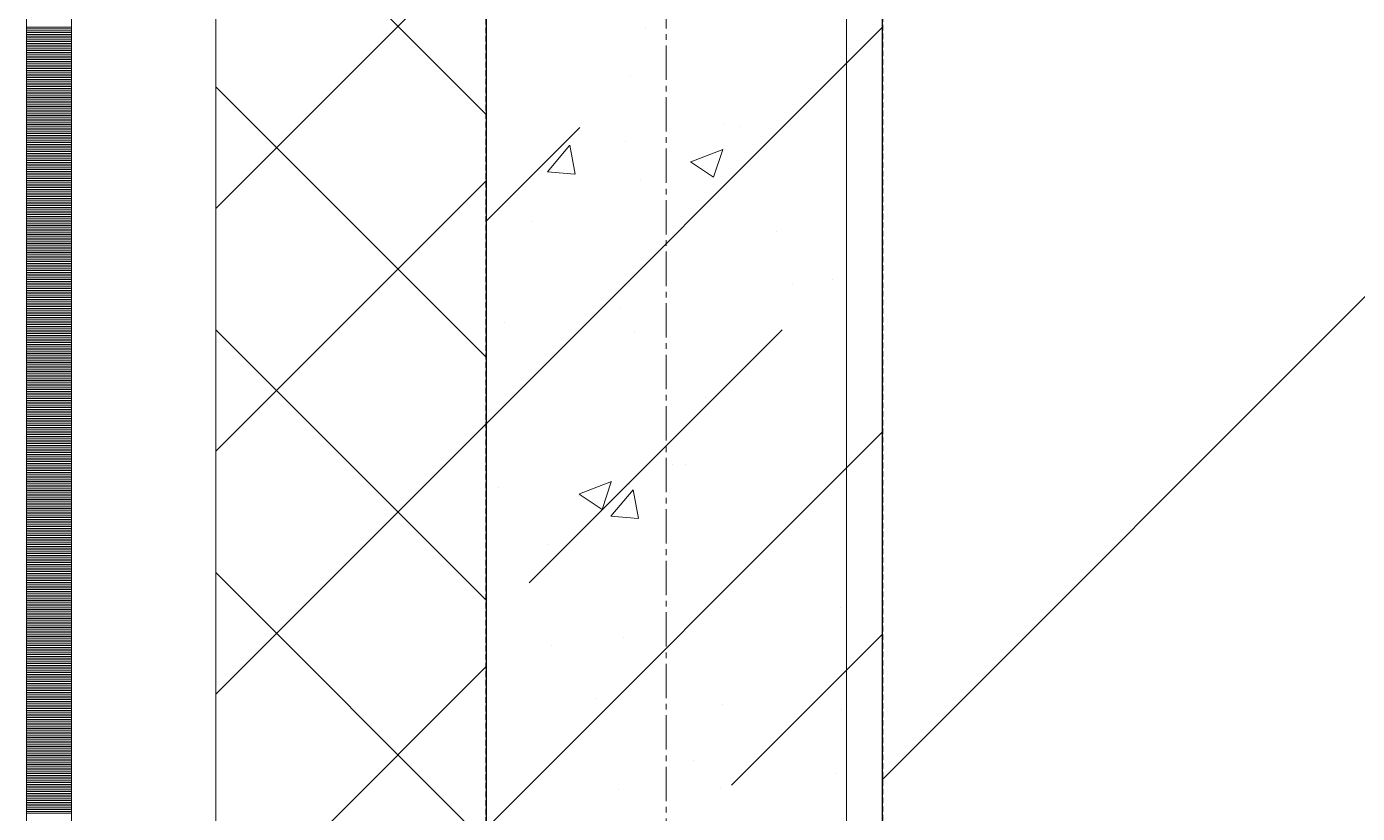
# Model space of a CAD drawing. Header units: millimetres. Extents: x 538266 to 1167394, y 114608 to 637157.
# Drawn here: x 828883 to 829621, y 158514 to 158950 of the extents above; entities that cross this region are included whole.
import ezdxf
from ezdxf.enums import TextEntityAlignment as Align

# ---------------------------------------------------------------- set-up
doc = ezdxf.new("R2010")
doc.units = ezdxf.units.MM
for name, pattern in [('CENTER2', [28.575, 19.05, -3.175, 3.175, -3.175]), ('DASHED', [19.05, 12.7, -6.35]), ('HIDDEN2', [4.7625, 3.175, -1.5875])]:
    doc.linetypes.add(name, pattern=pattern)
doc.layers.get('Defpoints').update_dxf_attribs({"color": 140})
doc.layers.add('АР_Делит', color=120, linetype='Continuous', lineweight=0, plot=False)
for name, color, linetype, lineweight in [('АР_Колонны', 70, 'Continuous', 30), ('АР_Стены ЖБ', 7, 'Continuous', 35), ('АР_Стены ПЕНОблок', 52, 'Continuous', 20), ('АР_Тонкая', 254, 'Continuous', 5), ('АР_Утеплитель', 31, 'Continuous', 0), ('АР_Штриховка', 8, 'Continuous', 0)]:
    doc.layers.add(name, color=color, linetype=linetype, lineweight=lineweight)
doc.layers.add('РД_Оси_100', color=7, linetype='Continuous', lineweight=0, true_color=0x525252)
doc.layers.add('ФВ-5', color=7, linetype='Continuous')
doc.styles.add('style1', font='ARIALN.TTF')

# ---------------------------------------------------------------- blocks, each defined once
blk = doc.blocks.new('2_этаж')
at = {"layer": 'АР_Колонны', "color": 18, "linetype": 'HIDDEN2', "lineweight": 25, "true_color": 0x000000}
for p, q in [((672773.57, 157813.25), (672773.57, 159013.25)), ((672993.57, 159013.25), (672993.57, 157813.25))]:
    blk.add_line(p, q, dxfattribs=at)
at = {"layer": 'АР_Колонны', "color": 18, "linetype": 'Continuous', "lineweight": 15, "true_color": 0x000000}
for p, q in [((672773.57, 159013.25), (672773.57, 157813.25)), ((672773.57, 159013.25), (672773.57, 157813.25)), ((672993.57, 157813.25), (672993.57, 159013.25)), ((672993.57, 157813.25), (672993.57, 159013.25))]:
    blk.add_line(p, q, dxfattribs=at)
at = {"layer": 'АР_Стены ЖБ', "color": 18, "linetype": 'Continuous', "lineweight": 30, "true_color": 0x000000}
for p, q in [((672773.57, 159013.25), (672773.57, 157813.25)), ((672993.57, 157813.25), (672993.57, 159013.25))]:
    blk.add_line(p, q, dxfattribs=at)
at = {"layer": 'АР_Стены ПЕНОблок', "color": 18, "linetype": 'Continuous', "lineweight": 20, "true_color": 0x000000}
for p, q in [((672773.57, 213213.25), (672773.57, 137013.25)), ((672973.57, 137013.25), (672973.57, 213213.25))]:
    blk.add_line(p, q, dxfattribs=at)
at = {"layer": 'АР_Тонкая', "color": 18, "linetype": 'Continuous', "lineweight": 5, "true_color": 0x000000}
for p, q in [((672518.57, 213213.25), (672518.57, 137013.25)), ((672543.57, 213213.25), (672543.57, 137013.25)), ((672543.57, 137013.25), (672543.57, 213213.25)), ((672623.57, 137013.25), (672623.57, 213213.25))]:
    blk.add_line(p, q, dxfattribs=at)
at = {"layer": 'АР_Утеплитель', "color": 18, "linetype": 'Continuous', "lineweight": 0, "true_color": 0x000000}
for p, q in [((672623.57, 213213.25), (672623.57, 137013.25)), ((672773.57, 137013.25), (672773.57, 213213.25))]:
    blk.add_line(p, q, dxfattribs=at)
at = {"layer": 'АР_Штриховка', "color": 18, "linetype": 'Continuous', "lineweight": 0, "true_color": 0x000000}
for p, q in [((672773.57, 158901.6), (672623.57, 159051.6)), ((672623.57, 158849.46), (672773.57, 158999.46)), ((672518.57, 158950), (672543.57, 158950)), ((672862.31, 158949.87), (672862.31, 158949.87)), ((672518.57, 158949), (672543.57, 158949)), ((672518.57, 158948), (672543.57, 158948)), ((672518.57, 158947), (672543.57, 158947)), ((672518.57, 158946), (672543.57, 158946)), ((672518.57, 158945), (672543.57, 158945)), ((672518.57, 158944), (672543.57, 158944)), ((672518.57, 158943), (672543.57, 158943)), ((672518.57, 158942), (672543.57, 158942)), ((672518.57, 158941), (672543.57, 158941)), ((672518.57, 158940), (672543.57, 158940)), ((672518.57, 158939), (672543.57, 158939)), ((672518.57, 158938), (672543.57, 158938)), ((672518.57, 158937), (672543.57, 158937)), ((672518.57, 158936), (672543.57, 158936)), ((672518.57, 158935), (672543.57, 158935)), ((672518.57, 158934), (672543.57, 158934)), ((672518.57, 158933), (672543.57, 158933)), ((672518.57, 158932), (672543.57, 158932)), ((672518.57, 158931), (672543.57, 158931)), ((672518.57, 158930), (672543.57, 158930)), ((672518.57, 158929), (672543.57, 158929)), ((672518.57, 158928), (672543.57, 158928)), ((672518.57, 158927), (672543.57, 158927)), ((672518.57, 158926), (672543.57, 158926)), ((672518.57, 158925), (672543.57, 158925)), ((672518.57, 158924), (672543.57, 158924)), ((672518.57, 158923), (672543.57, 158923)), ((672518.57, 158922), (672543.57, 158922)), ((672518.57, 158921), (672543.57, 158921)), ((672518.57, 158920), (672543.57, 158920)), ((672518.57, 158919), (672543.57, 158919)), ((672518.57, 158918), (672543.57, 158918)), ((672518.57, 158917), (672543.57, 158917)), ((672518.57, 158916), (672543.57, 158916)), ((672518.57, 158915), (672543.57, 158915)), ((672518.57, 158914), (672543.57, 158914)), ((672518.57, 158913), (672543.57, 158913)), ((672773.57, 158766.9), (672623.57, 158916.9)), ((672518.57, 158912), (672543.57, 158912)), ((672518.57, 158911), (672543.57, 158911)), ((672518.57, 158910), (672543.57, 158910)), ((672518.57, 158909), (672543.57, 158909)), ((672518.57, 158908), (672543.57, 158908)), ((672518.57, 158907), (672543.57, 158907)), ((672518.57, 158906), (672543.57, 158906)), ((672518.57, 158905), (672543.57, 158905)), ((672518.57, 158904), (672543.57, 158904)), ((672518.57, 158903), (672543.57, 158903)), ((672518.57, 158902), (672543.57, 158902)), ((672518.57, 158901), (672543.57, 158901)), ((672518.57, 158900), (672543.57, 158900)), ((672518.57, 158899), (672543.57, 158899)), ((672518.57, 158898), (672543.57, 158898)), ((672518.57, 158897), (672543.57, 158897)), ((672518.57, 158896), (672543.57, 158896)), ((672518.57, 158895), (672543.57, 158895)), ((672518.57, 158894), (672543.57, 158894)), ((672518.57, 158893), (672543.57, 158893)), ((672518.57, 158892), (672543.57, 158892)), ((672518.57, 158891), (672543.57, 158891)), ((672905.77, 158895.9), (672905.77, 158895.9)), ((672914.36, 158894.86), (672914.36, 158894.86)), ((672518.57, 158890), (672543.57, 158890)), ((672518.57, 158889), (672543.57, 158889)), ((672518.57, 158888), (672543.57, 158888)), ((672518.57, 158887), (672543.57, 158887)), ((672518.57, 158886), (672543.57, 158886)), ((672518.57, 158885), (672543.57, 158885)), ((672518.57, 158884), (672543.57, 158884)), ((672518.57, 158883), (672543.57, 158883)), ((672807.67, 158869.84), (672819.91, 158884.43)), ((672823.03, 158868.54), (672820.09, 158884.46)), ((672850.77, 158886.49), (672850.77, 158886.49)), ((672518.57, 158882), (672543.57, 158882)), ((672518.57, 158881), (672543.57, 158881)), ((672518.57, 158880), (672543.57, 158880)), ((672518.57, 158879), (672543.57, 158879)), ((672518.57, 158878), (672543.57, 158878)), ((672518.57, 158877), (672543.57, 158877)), ((672518.57, 158876), (672543.57, 158876)), ((672887.18, 158875.37), (672904.97, 158882.2)), ((672899.77, 158866.71), (672904.92, 158882.06)), ((672518.57, 158875), (672543.57, 158875)), ((672518.57, 158874), (672543.57, 158874)), ((672518.57, 158873), (672543.57, 158873)), ((672518.57, 158872), (672543.57, 158872)), ((672518.57, 158871), (672543.57, 158871)), ((672518.57, 158870), (672543.57, 158870)), ((672518.57, 158869), (672543.57, 158869)), ((672518.57, 158868), (672543.57, 158868)), ((672807.67, 158869.84), (672822.85, 158868.51)), ((672887.12, 158875.24), (672899.76, 158866.72)), ((672518.57, 158867), (672543.57, 158867)), ((672518.57, 158866), (672543.57, 158866)), ((672518.57, 158865), (672543.57, 158865)), ((672518.57, 158864), (672543.57, 158864)), ((672518.57, 158863), (672543.57, 158863)), ((672518.57, 158862), (672543.57, 158862)), ((672518.57, 158861), (672543.57, 158861)), ((672623.57, 158714.76), (672773.57, 158864.76)), ((672859.22, 158865.32), (672859.22, 158865.32)), ((672518.57, 158860), (672543.57, 158860)), ((672518.57, 158859), (672543.57, 158859)), ((672518.57, 158858), (672543.57, 158858)), ((672518.57, 158857), (672543.57, 158857)), ((672518.57, 158856), (672543.57, 158856)), ((672518.57, 158855), (672543.57, 158855)), ((672518.57, 158854), (672543.57, 158854)), ((672518.57, 158853), (672543.57, 158853)), ((672518.57, 158852), (672543.57, 158852)), ((672518.57, 158851), (672543.57, 158851)), ((672518.57, 158850), (672543.57, 158850)), ((672518.57, 158849), (672543.57, 158849)), ((672518.57, 158848), (672543.57, 158848)), ((672518.57, 158847), (672543.57, 158847)), ((672518.57, 158846), (672543.57, 158846)), ((672518.57, 158845), (672543.57, 158845)), ((672518.57, 158844), (672543.57, 158844)), ((672518.57, 158843), (672543.57, 158843)), ((672518.57, 158842), (672543.57, 158842)), ((672518.57, 158841), (672543.57, 158841)), ((672518.57, 158840), (672543.57, 158840)), ((672518.57, 158839), (672543.57, 158839)), ((672799.46, 158842.16), (672799.46, 158842.16)), ((672518.57, 158838), (672543.57, 158838)), ((672518.57, 158837), (672543.57, 158837)), ((672518.57, 158836), (672543.57, 158836)), ((672518.57, 158835), (672543.57, 158835)), ((672518.57, 158834), (672543.57, 158834)), ((672518.57, 158833), (672543.57, 158833)), ((672518.57, 158832), (672543.57, 158832)), ((672935.05, 158836.43), (672935.05, 158836.43)), ((672518.57, 158831), (672543.57, 158831)), ((672518.57, 158830), (672543.57, 158830)), ((672518.57, 158829), (672543.57, 158829)), ((672518.57, 158828), (672543.57, 158828)), ((672518.57, 158827), (672543.57, 158827)), ((672518.57, 158826), (672543.57, 158826)), ((672518.57, 158825), (672543.57, 158825)), ((672518.57, 158824), (672543.57, 158824)), ((672518.57, 158823), (672543.57, 158823)), ((672518.57, 158822), (672543.57, 158822)), ((672518.57, 158821), (672543.57, 158821)), ((672518.57, 158820), (672543.57, 158820)), ((672518.57, 158819), (672543.57, 158819)), ((672518.57, 158818), (672543.57, 158818)), ((672518.57, 158817), (672543.57, 158817)), ((672518.57, 158816), (672543.57, 158816)), ((672518.57, 158815), (672543.57, 158815)), ((672518.57, 158814), (672543.57, 158814)), ((672518.57, 158813), (672543.57, 158813)), ((672518.57, 158812), (672543.57, 158812)), ((672518.57, 158811), (672543.57, 158811)), ((672518.57, 158810), (672543.57, 158810)), ((672518.57, 158809), (672543.57, 158809)), ((672518.57, 158808), (672543.57, 158808)), ((672518.57, 158807), (672543.57, 158807)), ((672518.57, 158806), (672543.57, 158806)), ((672518.57, 158805), (672543.57, 158805)), ((672518.57, 158804), (672543.57, 158804)), ((672518.57, 158803), (672543.57, 158803)), ((672518.57, 158802), (672543.57, 158802)), ((672853.02, 158808.04), (672853.02, 158808.04)), ((672943.73, 158807.35), (672943.73, 158807.35)), ((672518.57, 158801), (672543.57, 158801)), ((672518.57, 158800), (672543.57, 158800)), ((672518.57, 158799), (672543.57, 158799)), ((672518.57, 158798), (672543.57, 158798)), ((672518.57, 158797), (672543.57, 158797)), ((672518.57, 158796), (672543.57, 158796)), ((672518.57, 158795), (672543.57, 158795)), ((672847.54, 158794.68), (672847.54, 158794.68)), ((672518.57, 158794), (672543.57, 158794)), ((672518.57, 158793), (672543.57, 158793)), ((672518.57, 158792), (672543.57, 158792)), ((672518.57, 158791), (672543.57, 158791)), ((672518.57, 158790), (672543.57, 158790)), ((672518.57, 158789), (672543.57, 158789)), ((672518.57, 158788), (672543.57, 158788)), ((672518.57, 158787), (672543.57, 158787)), ((672518.57, 158786), (672543.57, 158786)), ((672518.57, 158785), (672543.57, 158785)), ((672518.57, 158784), (672543.57, 158784)), ((672518.57, 158783), (672543.57, 158783)), ((672518.57, 158782), (672543.57, 158782)), ((672518.57, 158781), (672543.57, 158781)), ((672518.57, 158780), (672543.57, 158780)), ((672773.57, 158632.19), (672623.57, 158782.19)), ((672783.95, 158786.31), (672783.95, 158786.31)), ((672856.13, 158780.76), (672856.13, 158780.76)), ((672518.57, 158779), (672543.57, 158779)), ((672518.57, 158778), (672543.57, 158778)), ((672518.57, 158777), (672543.57, 158777)), ((672518.57, 158776), (672543.57, 158776)), ((672518.57, 158775), (672543.57, 158775)), ((672518.57, 158774), (672543.57, 158774)), ((672518.57, 158773), (672543.57, 158773)), ((672518.57, 158772), (672543.57, 158772)), ((672518.57, 158771), (672543.57, 158771)), ((672518.57, 158770), (672543.57, 158770)), ((672518.57, 158769), (672543.57, 158769)), ((672518.57, 158768), (672543.57, 158768)), ((672518.57, 158767), (672543.57, 158767)), ((672518.57, 158766), (672543.57, 158766)), ((672518.57, 158765), (672543.57, 158765)), ((672518.57, 158764), (672543.57, 158764)), ((672518.57, 158763), (672543.57, 158763)), ((672518.57, 158762), (672543.57, 158762)), ((672518.57, 158761), (672543.57, 158761)), ((672518.57, 158760), (672543.57, 158760)), ((672518.57, 158759), (672543.57, 158759)), ((672518.57, 158758), (672543.57, 158758)), ((672518.57, 158757), (672543.57, 158757)), ((672518.57, 158756), (672543.57, 158756)), ((672518.57, 158755), (672543.57, 158755)), ((672518.57, 158754), (672543.57, 158754)), ((672518.57, 158753), (672543.57, 158753)), ((672518.57, 158752), (672543.57, 158752)), ((672518.57, 158751), (672543.57, 158751)), ((672518.57, 158750), (672543.57, 158750)), ((672518.57, 158749), (672543.57, 158749)), ((672518.57, 158748), (672543.57, 158748)), ((672518.57, 158747), (672543.57, 158747)), ((672518.57, 158746), (672543.57, 158746)), ((672518.57, 158745), (672543.57, 158745)), ((672518.57, 158744), (672543.57, 158744)), ((672518.57, 158743), (672543.57, 158743)), ((672895.28, 158744.35), (672895.28, 158744.35)), ((672518.57, 158742), (672543.57, 158742)), ((672518.57, 158741), (672543.57, 158741)), ((672518.57, 158740), (672543.57, 158740)), ((672518.57, 158739), (672543.57, 158739)), ((672518.57, 158738), (672543.57, 158738)), ((672518.57, 158737), (672543.57, 158737)), ((672518.57, 158736), (672543.57, 158736)), ((672518.57, 158735), (672543.57, 158735)), ((672518.57, 158734), (672543.57, 158734)), ((672518.57, 158733), (672543.57, 158733)), ((672518.57, 158732), (672543.57, 158732)), ((672518.57, 158731), (672543.57, 158731)), ((672518.57, 158730), (672543.57, 158730)), ((672518.57, 158729), (672543.57, 158729)), ((672518.57, 158728), (672543.57, 158728)), ((672623.57, 158580.06), (672773.57, 158730.06)), ((672518.57, 158727), (672543.57, 158727)), ((672518.57, 158726), (672543.57, 158726)), ((672518.57, 158725), (672543.57, 158725)), ((672518.57, 158724), (672543.57, 158724)), ((672518.57, 158723), (672543.57, 158723)), ((672518.57, 158722), (672543.57, 158722)), ((672518.57, 158721), (672543.57, 158721)), ((672518.57, 158720), (672543.57, 158720)), ((672518.57, 158719), (672543.57, 158719)), ((672518.57, 158718), (672543.57, 158718)), ((672518.57, 158717), (672543.57, 158717)), ((672518.57, 158716), (672543.57, 158716)), ((672518.57, 158715), (672543.57, 158715)), ((672518.57, 158714), (672543.57, 158714)), ((672518.57, 158713), (672543.57, 158713)), ((672518.57, 158712), (672543.57, 158712)), ((672518.57, 158711), (672543.57, 158711)), ((672518.57, 158710), (672543.57, 158710)), ((672518.57, 158709), (672543.57, 158709)), ((672518.57, 158708), (672543.57, 158708)), ((672518.57, 158707), (672543.57, 158707)), ((672518.57, 158706), (672543.57, 158706)), ((672876.91, 158707.17), (672876.91, 158707.17)), ((672884.52, 158707.32), (672884.52, 158707.32)), ((672518.57, 158705), (672543.57, 158705)), ((672518.57, 158704), (672543.57, 158704)), ((672518.57, 158703), (672543.57, 158703)), ((672518.57, 158702), (672543.57, 158702)), ((672518.57, 158701), (672543.57, 158701)), ((672518.57, 158700), (672543.57, 158700)), ((672518.57, 158699), (672543.57, 158699)), ((672518.57, 158698), (672543.57, 158698)), ((672518.57, 158697), (672543.57, 158697)), ((672518.57, 158696), (672543.57, 158696)), ((672518.57, 158695), (672543.57, 158695)), ((672518.57, 158694), (672543.57, 158694)), ((672518.57, 158693), (672543.57, 158693)), ((672518.57, 158692), (672543.57, 158692)), ((672518.57, 158691), (672543.57, 158691)), ((672780.72, 158694.5), (672780.72, 158694.5)), ((672825.32, 158691.05), (672837.95, 158682.53)), ((672825.38, 158691.18), (672843.16, 158698.01)), ((672837.97, 158682.52), (672843.12, 158697.87)), ((672842.91, 158678.78), (672855.15, 158693.38)), ((672853.04, 158696.21), (672853.04, 158696.21)), ((672858.27, 158677.48), (672855.33, 158693.4)), ((672518.57, 158690), (672543.57, 158690)), ((672518.57, 158689), (672543.57, 158689)), ((672518.57, 158688), (672543.57, 158688)), ((672518.57, 158687), (672543.57, 158687)), ((672518.57, 158686), (672543.57, 158686)), ((672518.57, 158685), (672543.57, 158685)), ((672518.57, 158684), (672543.57, 158684)), ((672956.14, 158688.58), (672956.14, 158688.58)), ((672518.57, 158683), (672543.57, 158683)), ((672518.57, 158682), (672543.57, 158682)), ((672518.57, 158681), (672543.57, 158681)), ((672518.57, 158680), (672543.57, 158680)), ((672518.57, 158679), (672543.57, 158679)), ((672518.57, 158678), (672543.57, 158678)), ((672518.57, 158677), (672543.57, 158677)), ((672518.57, 158676), (672543.57, 158676)), ((672842.91, 158678.78), (672858.09, 158677.45)), ((672518.57, 158675), (672543.57, 158675)), ((672518.57, 158674), (672543.57, 158674)), ((672518.57, 158673), (672543.57, 158673)), ((672518.57, 158672), (672543.57, 158672)), ((672518.57, 158671), (672543.57, 158671)), ((672518.57, 158670), (672543.57, 158670)), ((672518.57, 158669), (672543.57, 158669)), ((672518.57, 158668), (672543.57, 158668)), ((672518.57, 158667), (672543.57, 158667)), ((672518.57, 158666), (672543.57, 158666)), ((672518.57, 158665), (672543.57, 158665)), ((672518.57, 158664), (672543.57, 158664)), ((672518.57, 158663), (672543.57, 158663)), ((672518.57, 158662), (672543.57, 158662)), ((672808.02, 158663.15), (672808.02, 158663.15)), ((672518.57, 158661), (672543.57, 158661)), ((672518.57, 158660), (672543.57, 158660)), ((672518.57, 158659), (672543.57, 158659)), ((672518.57, 158658), (672543.57, 158658)), ((672518.57, 158657), (672543.57, 158657)), ((672518.57, 158656), (672543.57, 158656)), ((672518.57, 158655), (672543.57, 158655)), ((672518.57, 158654), (672543.57, 158654)), ((672518.57, 158653), (672543.57, 158653)), ((672518.57, 158652), (672543.57, 158652)), ((672518.57, 158651), (672543.57, 158651)), ((672518.57, 158650), (672543.57, 158650)), ((672518.57, 158649), (672543.57, 158649)), ((672518.57, 158648), (672543.57, 158648)), ((672518.57, 158647), (672543.57, 158647)), ((672773.57, 158497.49), (672623.57, 158647.49)), ((672518.57, 158646), (672543.57, 158646)), ((672518.57, 158645), (672543.57, 158645)), ((672518.57, 158644), (672543.57, 158644)), ((672518.57, 158643), (672543.57, 158643)), ((672518.57, 158642), (672543.57, 158642)), ((672518.57, 158641), (672543.57, 158641)), ((672518.57, 158640), (672543.57, 158640)), ((672518.57, 158639), (672543.57, 158639)), ((672518.57, 158638), (672543.57, 158638)), ((672518.57, 158637), (672543.57, 158637)), ((672518.57, 158636), (672543.57, 158636)), ((672518.57, 158635), (672543.57, 158635)), ((672518.57, 158634), (672543.57, 158634)), ((672518.57, 158633), (672543.57, 158633)), ((672518.57, 158632), (672543.57, 158632)), ((672518.57, 158631), (672543.57, 158631)), ((672518.57, 158630), (672543.57, 158630)), ((672518.57, 158629), (672543.57, 158629)), ((672518.57, 158628), (672543.57, 158628)), ((672518.57, 158627), (672543.57, 158627)), ((672518.57, 158626), (672543.57, 158626)), ((672518.57, 158625), (672543.57, 158625)), ((672970.51, 158628.1), (672970.51, 158628.1)), ((672518.57, 158624), (672543.57, 158624)), ((672518.57, 158623), (672543.57, 158623)), ((672518.57, 158622), (672543.57, 158622)), ((672518.57, 158621), (672543.57, 158621)), ((672518.57, 158620), (672543.57, 158620)), ((672518.57, 158619), (672543.57, 158619)), ((672518.57, 158618), (672543.57, 158618)), ((672518.57, 158617), (672543.57, 158617)), ((672518.57, 158616), (672543.57, 158616)), ((672518.57, 158615), (672543.57, 158615)), ((672518.57, 158614), (672543.57, 158614)), ((672518.57, 158613), (672543.57, 158613)), ((672518.57, 158612), (672543.57, 158612)), ((672518.57, 158611), (672543.57, 158611)), ((672518.57, 158610), (672543.57, 158610)), ((672849.95, 158611.65), (672849.95, 158611.65)), ((672518.57, 158609), (672543.57, 158609)), ((672518.57, 158608), (672543.57, 158608)), ((672518.57, 158607), (672543.57, 158607)), ((672518.57, 158606), (672543.57, 158606)), ((672518.57, 158605), (672543.57, 158605)), ((672518.57, 158604), (672543.57, 158604)), ((672518.57, 158603), (672543.57, 158603)), ((672810.09, 158606.98), (672810.09, 158606.98)), ((672518.57, 158602), (672543.57, 158602)), ((672518.57, 158601), (672543.57, 158601)), ((672518.57, 158600), (672543.57, 158600)), ((672518.57, 158599), (672543.57, 158599)), ((672518.57, 158598), (672543.57, 158598)), ((672518.57, 158597), (672543.57, 158597)), ((672518.57, 158596), (672543.57, 158596)), ((672518.57, 158595), (672543.57, 158595)), ((672623.57, 158445.35), (672773.57, 158595.35)), ((672518.57, 158594), (672543.57, 158594)), ((672518.57, 158593), (672543.57, 158593)), ((672518.57, 158592), (672543.57, 158592)), ((672518.57, 158591), (672543.57, 158591)), ((672518.57, 158590), (672543.57, 158590)), ((672518.57, 158589), (672543.57, 158589)), ((672518.57, 158588), (672543.57, 158588)), ((672518.57, 158587), (672543.57, 158587)), ((672518.57, 158586), (672543.57, 158586)), ((672518.57, 158585), (672543.57, 158585)), ((672518.57, 158584), (672543.57, 158584)), ((672518.57, 158583), (672543.57, 158583)), ((672518.57, 158582), (672543.57, 158582)), ((672518.57, 158581), (672543.57, 158581)), ((672518.57, 158580), (672543.57, 158580)), ((672518.57, 158579), (672543.57, 158579)), ((672518.57, 158578), (672543.57, 158578)), ((672518.57, 158577), (672543.57, 158577)), ((672518.57, 158576), (672543.57, 158576)), ((672518.57, 158575), (672543.57, 158575)), ((672518.57, 158574), (672543.57, 158574)), ((672518.57, 158573), (672543.57, 158573)), ((672835.06, 158577.53), (672835.06, 158577.53)), ((672905.02, 158574.26), (672905.02, 158574.26)), ((672518.57, 158572), (672543.57, 158572)), ((672518.57, 158571), (672543.57, 158571)), ((672518.57, 158570), (672543.57, 158570)), ((672518.57, 158569), (672543.57, 158569)), ((672518.57, 158568), (672543.57, 158568)), ((672518.57, 158567), (672543.57, 158567)), ((672518.57, 158566), (672543.57, 158566)), ((672970.65, 158571.8), (672970.65, 158571.8)), ((672518.57, 158565), (672543.57, 158565)), ((672518.57, 158564), (672543.57, 158564)), ((672518.57, 158563), (672543.57, 158563)), ((672518.57, 158562), (672543.57, 158562)), ((672518.57, 158561), (672543.57, 158561)), ((672518.57, 158560), (672543.57, 158560)), ((672518.57, 158559), (672543.57, 158559)), ((672518.57, 158558), (672543.57, 158558)), ((672518.57, 158557), (672543.57, 158557)), ((672518.57, 158556), (672543.57, 158556)), ((672518.57, 158555), (672543.57, 158555)), ((672518.57, 158554), (672543.57, 158554)), ((672518.57, 158553), (672543.57, 158553)), ((672518.57, 158552), (672543.57, 158552)), ((672518.57, 158551), (672543.57, 158551)), ((672518.57, 158550), (672543.57, 158550)), ((672518.57, 158549), (672543.57, 158549)), ((672518.57, 158548), (672543.57, 158548)), ((672518.57, 158547), (672543.57, 158547)), ((672518.57, 158546), (672543.57, 158546)), ((672518.57, 158545), (672543.57, 158545)), ((672518.57, 158544), (672543.57, 158544)), ((672518.57, 158543), (672543.57, 158543)), ((672888.61, 158543.41), (672888.61, 158543.41)), ((672518.57, 158542), (672543.57, 158542)), ((672518.57, 158541), (672543.57, 158541)), ((672518.57, 158540), (672543.57, 158540)), ((672518.57, 158539), (672543.57, 158539)), ((672518.57, 158538), (672543.57, 158538)), ((672518.57, 158537), (672543.57, 158537)), ((672518.57, 158536), (672543.57, 158536)), ((672967.28, 158536.29), (672967.28, 158536.29)), ((672518.57, 158535), (672543.57, 158535)), ((672518.57, 158534), (672543.57, 158534)), ((672518.57, 158533), (672543.57, 158533)), ((672518.57, 158532), (672543.57, 158532)), ((672518.57, 158531), (672543.57, 158531)), ((672518.57, 158530), (672543.57, 158530)), ((672518.57, 158529), (672543.57, 158529)), ((672518.57, 158528), (672543.57, 158528)), ((672518.57, 158527), (672543.57, 158527)), ((672518.57, 158526), (672543.57, 158526)), ((672518.57, 158525), (672543.57, 158525)), ((672518.57, 158524), (672543.57, 158524)), ((672518.57, 158523), (672543.57, 158523)), ((672518.57, 158522), (672543.57, 158522)), ((672518.57, 158521), (672543.57, 158521)), ((672846.86, 158527.1), (672846.86, 158527.1)), ((672903.69, 158527.92), (672903.69, 158527.92)), ((672518.57, 158520), (672543.57, 158520)), ((672518.57, 158519), (672543.57, 158519)), ((672518.57, 158518), (672543.57, 158518)), ((672518.57, 158517), (672543.57, 158517)), ((672518.57, 158516), (672543.57, 158516)), ((672518.57, 158515), (672543.57, 158515)), ((672518.57, 158514), (672543.57, 158514))]:
    blk.add_line(p, q, dxfattribs=at)
at = {"layer": 'АР_Штриховка', "color": 18, "linetype": 'Continuous', "lineweight": 5, "true_color": 0x000000}
for p, q in [((672773.57, 158730.06), (672993.57, 158950.06)), ((672853.73, 158922.47), (672853.73, 158922.47)), ((672773.57, 158842.31), (672825.67, 158894.41)), ((672965.98, 158810.22), (672965.98, 158810.22)), ((672797.6, 158641.84), (672937.92, 158782.15)), ((672773.57, 158505.55), (672993.57, 158725.55)), ((672909.86, 158529.58), (672993.57, 158613.3))]:
    blk.add_line(p, q, dxfattribs=at)
at = {"layer": 'Defpoints', "color": 18, "true_color": 0x000000, "style": 'style1'}
for p in [(677970.57, 219836.39), (678101.19, 211681.39)]:
    blk.add_attdef('АР-ПОМЕЩЕНИЕ:НАИМЕНОВАНИЕ', text='', height=100, dxfattribs=at).set_placement(p, align=Align.MIDDLE)
blk = doc.blocks.new('СОШ_2200_АР_ОСИ_М100_28.05.24')
at = {"layer": 'АР_Делит', "color": 251, "linetype": 'DASHED', "true_color": 0x636466}
blk.add_lwpolyline([(114955, 135155), (114955, -355), (93595.036, -355), (93595.036, 13855), (94145, 13855), (94145, 68320), (66055, 68320), (66055, 13857.73), (83455, 13857.73), (83455, -355), (45245, -355), (45245, 13145), (44695, 13145), (44695, 26755), (45245, 26755), (45245, 68320), (20455, 68320), (20455, 26755), (27955, 26755), (27955, 13145), (-355, 13145), (-355, 100855)], dxfattribs=at)
at = {"layer": 'РД_Оси_100', "color": 251, "linetype": 'CENTER2', "true_color": 0x636466}
blk.add_line((0, -6155), (0, 139938.679), dxfattribs=at)

msp = doc.modelspace()

# ---------------------------------------------------------------- hatches: boundary and pattern name
at = {"layer": 'ФВ-5'}
h = msp.add_hatch(dxfattribs=at)
h.set_pattern_fill('ANSI31', color=3, scale=300)
h.paths.add_polyline_path([(849237.83, 163560.99), (849237.83, 164465.51, -0.27475), (849124.88, 164655.54, -0.245742), (849217.83, 164833.24), (849217.83, 165213.25), (845769.48, 165213.25, -0.618518), (845382.35, 165213.25), (843647.83, 165213.25), (843647.83, 164913.25), (842747.83, 164913.25), (842747.83, 165213.25), (842667.83, 165213.25), (842667.83, 164793.25), (841647.83, 164793.25), (841647.83, 164713.25), (841647.83, 161813.25), (841647.83, 161313.25), (841647.83, 160413.25), (841647.83, 158613.25), (841647.83, 158389.41, -0.260437), (841750.78, 158205.17, -0.260437), (841647.83, 158020.93), (841647.83, 157055.57, -0.260437), (841750.78, 156871.33, -0.260437), (841647.83, 156687.09), (841647.83, 156333.25), (842017.83, 156333.25), (842017.83, 156113.25), (849237.83, 156113.25), (849237.83, 156880.92, -0.27475), (849124.88, 157070.96, -0.27475), (849237.83, 157260.99), (849237.83, 160413.25), (849217.83, 160413.25), (849217.83, 161313.25), (849218.54, 162376.98, -0.246803), (849124.88, 162555.17, -0.27475), (849237.83, 162745.2), (849237.83, 163180.92, -0.27475), (849124.88, 163370.96, -0.27475)])
h.paths.add_polyline_path([(845558.64, 161395.97), (845008.64, 161395.97, -1), (845008.64, 161995.97), (845558.64, 161995.97, -1)], flags=16)
h.paths.add_polyline_path([(842291.63, 157558.88, -1), (841691.63, 157558.88, -1)], flags=16)
h.paths.add_polyline_path([(849124.88, 171855.54, -0.27475), (849237.83, 172045.58), (849237.83, 172480.92, -0.27475), (849124.88, 172670.96, -0.27475), (849237.83, 172860.99), (849237.83, 173765.51, -0.27475), (849124.88, 173955.54, -0.27475), (849237.83, 174145.58), (849237.83, 174163.25), (849217.83, 174163.25), (849217.83, 174513.25), (844057.83, 174513.25), (844057.83, 174513.25), (844057.83, 174213.25), (843157.83, 174213.25), (843157.83, 174513.25), (843077.83, 174513.25), (843077.83, 174093.25), (842057.83, 174093.25), (842057.83, 173373.25), (842057.83, 172433.25), (841647.83, 172433.25), (841647.83, 172363.25), (841647.83, 170613.25), (841647.83, 169713.25), (841647.83, 169339.41, -0.260437), (841750.78, 169155.17, -0.260437), (841647.83, 168970.93), (841670.85, 167335.45, -1), (842270.85, 167335.45, -1), (841670.85, 167335.45), (841650.71, 166353.77, -0.256246), (841750.78, 166171.33, -0.105217), (841732.04, 166083.25), (841867.83, 166083.25), (841867.83, 165413.25), (845385.88, 165413.25, -0.594367), (845765.95, 165413.25), (849217.83, 165413.25), (849217.83, 165913.25), (849218.05, 166193.1, -0.246072), (849124.88, 166370.96, -0.27475), (849237.83, 166560.99), (849237.83, 169713.25), (849213.53, 169713.25), (849217.83, 169717.55), (849217.83, 170613.25), (849218.87, 171677.13, -0.247282)])
h.paths.add_polyline_path([(845615.62, 168700.58), (845065.62, 168700.58, -1), (845065.62, 169300.58), (845615.62, 169300.58, -1)], flags=16)
h.paths.add_polyline_path([(836927.83, 171813.25), (836927.83, 172713.25), (836927.83, 172987.09, -0.260437), (836824.88, 173171.33, -0.260437), (836927.83, 173355.57), (836927.83, 175970.93, -0.260437), (836824.88, 176155.17, -0.260437), (836927.83, 176339.41), (836927.83, 176413.25), (836927.83, 176913.25), (833193.32, 176913.25, -0.618518), (832806.19, 176913.25), (829360.51, 176913.25), (829357.83, 176910.57), (829357.83, 176413.25), (829357.74, 176237.44, -0.255873), (829457.56, 176055.17, -0.284268), (829337.83, 175861.61), (829337.83, 172713.25), (829357.83, 172713.25), (829357.83, 171813.25), (829357.22, 170753.93, -0.256632), (829457.56, 170571.33, -0.284268), (829337.83, 170377.76), (829337.83, 169948.73, -0.284268), (829457.56, 169755.17, -0.284268), (829337.83, 169561.61), (829337.83, 168664.89, -0.284268), (829457.56, 168471.33, -0.255743), (829357.83, 168289.11), (829357.83, 167813.25), (832809.72, 167813.25, -0.594367), (833189.79, 167813.25), (834927.83, 167813.25), (834927.83, 168113.25), (835827.83, 168113.25), (835827.83, 167813.25), (835907.83, 167813.25), (835907.83, 168233.25), (836927.83, 168233.25), (836927.83, 168313.25)])
h.paths.add_polyline_path([(832552.08, 172650.64), (832002.08, 172650.64, -1), (832002.08, 173250.64), (832552.08, 173250.64, -1)], flags=16)
h.paths.add_polyline_path([(836927.83, 166670.93, -0.260437), (836824.88, 166855.17, -0.105217), (836843.63, 166943.25), (836707.83, 166943.25), (836707.83, 167613.25), (833193.32, 167613.25, -0.618518), (832806.19, 167613.25), (829357.83, 167613.25), (829357.83, 167113.25), (829357.72, 166937.46, -0.255913), (829457.56, 166755.17, -0.284268), (829337.83, 166561.61), (829337.83, 163413.25), (829357.83, 163413.25), (829357.83, 162513.25), (829357, 161454.07, -0.256955), (829457.56, 161271.33, -0.284268), (829337.83, 161077.76), (829337.83, 160648.73, -0.284268), (829457.56, 160455.17, -0.284268), (829337.83, 160261.61), (829337.83, 159364.89, -0.284268), (829457.56, 159171.33, -0.255743), (829357.83, 158989.11), (829357.83, 158513.25), (832809.67, 158513.32, -0.59466), (833189.83, 158513.33), (834927.81, 158513.37), (834927.83, 158513.41), (834927.83, 158813.41), (835827.83, 158813.41), (835827.83, 158513.39), (835907.83, 158513.39), (835907.83, 158933.41), (836927.83, 158933.41), (836927.83, 159013.25), (836927.83, 159543.25), (836927.83, 161303.25), (836927.83, 161813.25), (836927.83, 162513.25), (836927.83, 163413.25), (836927.83, 163687.09, -0.260437), (836824.88, 163871.33, -0.260437), (836927.83, 164055.57)])
h.paths.add_polyline_path([(832518.25, 163600.5), (831968.25, 163600.5, -1), (831968.25, 164200.5), (832518.25, 164200.5, -1)], flags=16)
h = msp.add_hatch(dxfattribs=at)
h.set_pattern_fill('ANSI31', color=3, scale=300)
h.paths.add_polyline_path([(856937.83, 141853.28), (856717.83, 141633.28), (856717.83, 141593.78), (856417.83, 141593.78), (856417.83, 142493.78), (856717.83, 142493.78), (856717.83, 142082.3), (856937.83, 142302.3), (856937.83, 143613.25), (856037.83, 143613.25), (856037.83, 143603.25), (853263.99, 143603.25, -0.558775), (852895.51, 143603.25), (851387.83, 143603.25, -0.414214), (851687.83, 143303.25, -1), (851087.83, 143303.25, -0.414214), (851387.83, 143603.25), (850280.15, 143603.25, -0.558775), (849911.67, 143603.25), (849137.83, 143603.25), (848237.83, 143603.25), (847307.83, 143603.25), (847307.83, 143383.25), (846937.83, 143383.25), (846937.83, 143453.25), (846937.83, 143603.25), (846437.83, 143603.25), (846437.83, 142703.25), (846737.83, 142703.25), (846737.83, 142583.25), (846317.83, 142583.25), (846317.83, 143603.25), (845837.83, 143603.25), (842357.83, 143603.25), (842357.83, 143383.25), (842067.83, 143383.25), (842067.83, 143603.25), (841437.83, 143603.25), (839882.77, 143603.25, -0.333315), (840098.76, 143315.26, -1), (839498.76, 143315.26, -0.333315), (839714.74, 143603.25), (838680.15, 143603.25, -0.558775), (838311.67, 143603.25), (837507.83, 143603.25), (837507.83, 143383.25), (837137.83, 143383.25), (837137.83, 141363.25), (837147.83, 141363.25), (837147.83, 140163.25), (837137.83, 136013.25), (837202.35, 136013.25, -0.618518), (837589.48, 136013.25), (840886.19, 136013.25, -0.618518), (841273.32, 136013.25), (841437.83, 136013.25), (841437.83, 136033.25), (842313.69, 136033.25, -0.582347), (842689.48, 136013.25), (843586.19, 136013.25, -0.618518), (843973.32, 136013.25), (844402.35, 136013.25, -0.618518), (844789.48, 136013.25), (845837.83, 136013.25), (845837.83, 136033.25), (847037.83, 136033.25), (848237.83, 136030.58), (848237.83, 136033.25), (849137.83, 136033.25), (850195.61, 136030.18, -0.587964), (850573.32, 136013.25), (851002.35, 136013.25, -0.618518), (851389.48, 136013.25), (852286.19, 136013.25, -0.618518), (852673.32, 136013.25), (853102.35, 136013.25, -0.618518), (853489.48, 136013.25), (855286.19, 136013.25, -0.618518), (855673.32, 136013.25), (856036.94, 136013.25), (856037.83, 136014.14), (856037.83, 136313.25), (856785.95, 136313.25), (856937.83, 136465.13)])
h.paths.add_polyline_path([(851418.02, 140993.17), (851968.02, 140993.17, -1), (851968.02, 140393.17), (851418.02, 140393.17, -1)], flags=16)
h.paths.add_polyline_path([(847057.56, 139675.17, -1), (846624.88, 139675.17, -1)], flags=16)
h.paths.add_polyline_path([(847014.26, 139675.17, -1), (846668.18, 139675.17, -1)], flags=0)
h.paths.add_polyline_path([(846977.43, 139675.17, -1), (846705.01, 139675.17, -1)], flags=0)
h.paths.add_polyline_path([(846737.83, 141603.25), (846437.83, 141603.25), (846437.83, 142503.25), (846737.83, 142503.25)], flags=16)
h.paths.add_polyline_path([(844344.21, 140388.84), (843794.21, 140388.84, -1), (843794.21, 140988.84), (844344.21, 140988.84, -1)], flags=16)
h.paths.add_polyline_path([(836345.42, 144457.46, -0.893187), (836937.83, 144524.52), (836937.83, 145103.25), (835937.83, 145103.25), (833187.99, 145103.25, -0.582884), (832811.51, 145103.25), (829357.83, 145103.25), (829357.83, 144737.39, -0.255743), (829457.56, 144555.17, -0.284268), (829337.83, 144361.61), (829337.83, 141213.25), (829357.83, 141213.25), (829357.83, 140313.25), (829351.43, 139257.49, -0.265015), (829457.56, 139071.33, -0.284268), (829337.83, 138877.76), (829337.83, 138448.73, -0.284268), (829457.56, 138255.17, -0.284268), (829337.83, 138061.61), (829337.83, 137013.25), (829357.83, 137013.25), (829357.83, 136033.25), (835937.83, 136033.25), (836937.83, 136033.25), (836937.83, 139613.25), (836627.83, 139613.25), (836627.83, 140513.25), (836927.83, 140513.25), (836927.83, 140893.25), (836507.83, 140893.25), (836507.83, 142033.25), (836937.83, 142033.25), (836937.83, 143617.76, -0.284268), (836818.11, 143811.33, -0.284268), (836937.83, 144004.89), (836937.83, 144390.4, -0.893187)])
h.paths.add_polyline_path([(840537.83, 148013.25), (840537.83, 150213.25), (840537.83, 150413.25), (840537.83, 151713.25), (840537.83, 156113.25), (841187.83, 156113.25), (841187.83, 156333.25), (841427.83, 156333.25), (841427.83, 156683.09, -0.270169), (841318.11, 156871.33, -0.270169), (841427.83, 157059.57), (841427.83, 158016.93, -0.270169), (841318.11, 158205.17, -0.270169), (841427.83, 158393.41), (841427.83, 158493.25), (840857.83, 158493.25), (840857.83, 158718.25), (840582.83, 159194.56), (840604.48, 159207.06), (840604.77, 159206.57, -0.120105), (840857.83, 159268.25), (840857.83, 159293.25), (840857.83, 159438.25), (840582.83, 159914.56), (840604.49, 159927.06), (840604.77, 159926.57, -0.120105), (840857.84, 159988.25), (840857.84, 160013.25), (840857.84, 161103.25), (840439.79, 161103.25, -0.594367), (840059.72, 161103.25), (838656.61, 161080.5, -0.414214), (838956.61, 160780.5, -1), (838356.61, 160780.5, -0.414214), (838656.61, 161080.5), (838351.79, 161095.95, -0.581306), (837975.88, 161103.25), (837867.83, 161103.25), (837867.83, 159543.25), (837867.83, 158590.3), (837147.83, 158590.3), (837147.83, 157813.25), (837147.83, 157743.41, -0.270169), (837257.56, 157555.17, -0.270169), (837147.83, 157366.93), (837147.83, 155699.4, -0.910455), (837742.58, 155643.53, -0.910455), (837147.83, 155587.65), (837147.83, 154759.57, -0.270169), (837257.56, 154571.33, -0.270169), (837147.83, 154383.09), (837147.83, 154113.25), (837147.83, 153213.25), (837147.83, 149223.25), (837137.83, 149003.25), (835937.83, 149003.25), (829357.83, 149003.25), (829357.83, 148637.39, -0.255743), (829457.56, 148455.17, -0.284268), (829337.83, 148261.61), (829337.83, 146164.89, -0.284268), (829457.56, 145971.33, -0.255743), (829357.83, 145789.11), (829357.83, 145693.25), (829577.83, 145693.25), (829577.83, 145323.25), (832815.51, 145323.25, -0.558775), (833183.99, 145323.25), (835937.83, 145323.25), (835937.83, 145603.25), (837138.39, 145603.25), (837138.39, 145290.26), (837137.83, 145289.7), (837137.83, 145103.25), (837137.83, 144001.36, -0.259982), (837250.45, 143823.25), (838307.67, 143823.25, -0.582884), (838684.15, 143823.25), (841437.83, 143823.25), (841438.83, 143823.25), (842337.83, 143823.25), (845837.83, 143823.25), (847037.83, 143823.25), (848237.83, 143823.25), (849137.83, 143823.25), (849907.67, 143823.25, -0.582884), (850284.15, 143823.25), (852891.51, 143823.25, -0.582884), (853267.99, 143823.25), (855158.44, 143823.25), (855158.44, 144113.25), (855782.83, 144113.25), (856037.83, 144113.25), (856037.83, 144113.25), (856728.23, 144113.25), (856737.83, 144122.85), (856737.83, 148413.25), (856037.83, 148413.25), (856037.83, 148713.25), (855169.78, 148713.25, -0.594367), (854789.72, 148713.25), (851785.94, 148713.25, -0.32294), (851557.83, 148603.68), (851557.83, 147814.06), (851242.77, 147813.94), (850766.56, 147538.76), (850754.06, 147560.4), (850754.55, 147560.69, -0.120105), (850692.77, 147813.73), (850667.77, 147813.72), (850522.77, 147813.66), (850046.56, 147538.48), (850034.06, 147560.13), (850034.55, 147560.41, -0.120105), (849972.77, 147813.45), (849947.83, 147813.44), (849637.88, 147813.33), (849437.83, 147813.25), (849237.83, 147813.25), (847537.83, 147813.25), (840537.83, 147813.25)])
h.paths.add_polyline_path([(836927.83, 154113.25), (836927.83, 154387.09, -0.260437), (836824.88, 154571.33, -0.260437), (836927.83, 154755.57), (836927.83, 157370.93, -0.260437), (836824.88, 157555.17, -0.260437), (836927.83, 157739.41), (836927.83, 157813.25), (836927.83, 158313.41), (833193.28, 158313.33, -0.618224), (832806.23, 158313.32), (829577.83, 158313.25), (829577.83, 157743.25), (829337.83, 157743.25), (829337.83, 157648.73, -0.284268), (829457.56, 157455.17, -0.284268), (829337.83, 157261.61), (829337.83, 154113.25), (829357.83, 154113.25), (829357.83, 153213.25), (829356.53, 152154.38, -0.25765), (829457.56, 151971.33, -0.284268), (829337.83, 151777.76), (829337.83, 151348.73, -0.284268), (829457.56, 151155.17, -0.284268), (829337.83, 150961.61), (829337.83, 150064.89, -0.284268), (829457.56, 149871.33, -0.255743), (829357.83, 149689.11), (829357.83, 149223.25), (834727.83, 149223.25), (834727.83, 149523.25), (835627.83, 149523.25), (835627.83, 149223.25), (835707.83, 149223.25), (835707.83, 149643.25), (836927.83, 149643.25), (836927.83, 153213.25)], flags=17)

# ---------------------------------------------------------------- block references
msp.add_blockref('2_этаж', (156364.26, 0))
at = {"layer": 'РД_Оси_100'}
msp.add_blockref('СОШ_2200_АР_ОСИ_М100_28.05.24', (829237.83, 122413.25), dxfattribs=at)

doc.saveas('drawing.dxf')
